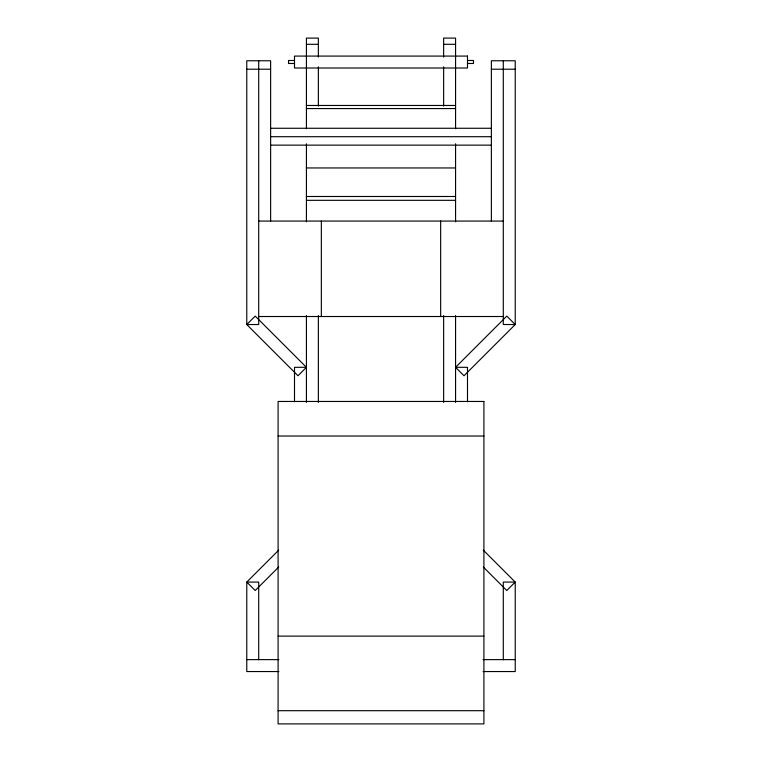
<?xml version="1.0" encoding="UTF-8"?>
<svg xmlns="http://www.w3.org/2000/svg" width="762" height="762" viewBox="0 0 762 762"><rect width="100%" height="100%" fill="white"/><g stroke="black" fill="none" stroke-linecap="round" stroke-linejoin="round"><path stroke-width="1.14" d="M258.709 60.77L258.709 324.526L246.774 324.526L255.213 316.097L306.429 367.313L297.99 375.752L246.774 324.526L246.774 60.77L270.634 60.77L270.634 221.199M455.571 367.313L506.787 316.097L515.226 324.526L464.01 375.752L455.571 367.313L467.497 367.313L467.497 401.707M278.682 550.164L246.774 582.073L246.774 671.551L278.892 671.551M278.721 566.995L255.213 590.512L246.774 582.073L258.709 582.073L258.709 659.778M306.429 44.301L318.364 44.301M443.636 44.301L455.571 44.301M294.465 60.493L288.531 60.493L288.531 63.475L294.465 63.475M467.535 60.493L473.469 60.493L473.469 63.475L467.535 63.475M246.774 69.209L270.634 69.209M491.366 69.209L515.226 69.209M306.429 105.47L455.571 105.47M306.429 108.566L455.571 108.566M270.634 128.264L491.366 128.264M270.634 136.703L491.366 136.703M270.634 145.142L491.366 145.142M306.429 167.954L455.571 167.954M306.429 196.491L455.571 196.491M306.429 200.32L455.571 200.32M258.709 221.066L503.291 221.066M258.709 316.516L503.291 316.516M306.429 367.313L294.503 367.313L294.503 401.707M278.092 436.026L483.908 436.026M278.092 636.118L483.908 636.118M246.774 659.625L278.892 659.625M483.108 659.625L515.226 659.625M483.108 671.551L515.226 671.551L515.226 582.073L483.318 550.164M278.092 710.698L483.908 710.698M483.279 566.995L506.787 590.512L515.226 582.073L503.291 582.073L503.291 659.778M503.291 60.77L503.291 324.526L515.226 324.526L515.226 60.77L491.366 60.77L491.366 221.199M455.571 128.749L455.571 38.1L443.636 38.1L443.636 57.102M455.571 143.808L455.571 221.799M455.571 315.535L455.571 402.422M443.636 66.865L443.636 106.07M443.636 315.535L443.636 402.422M440.655 221.066L440.655 316.516M321.345 221.066L321.345 316.516M318.364 57.102L318.364 38.1L306.429 38.1L306.429 128.749M318.364 66.865L318.364 106.07M318.364 315.535L318.364 402.422M306.429 143.808L306.429 221.799M306.429 315.535L306.429 402.422M467.497 56.083L294.503 56.083L294.503 68.009L467.497 68.009L467.497 56.083M483.908 401.46L278.092 401.46L278.092 723.9L483.908 723.9L483.908 401.46"/></g></svg>
